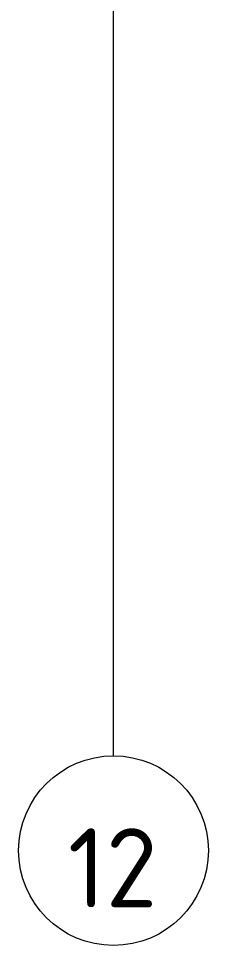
# Model space of a CAD drawing. Header units: millimetres. Extents: x 0 to 1189, y 0 to 841.
# Drawn here: x 853.17 to 861.17, y 243.1 to 282.2 of the extents above; entities that cross this region are included whole.
import ezdxf

# ---------------------------------------------------------------- set-up
doc = ezdxf.new("R2010")
doc.units = ezdxf.units.MM

msp = doc.modelspace()

# ---------------------------------------------------------------- linework, layer by layer
at = {"color": 7, "lineweight": 0}
for points in [[(857.17331, 251.095154), (857.17331, 721.485873)], [(853.173303, 247.095148), (853.193957, 247.504267), (853.254575, 247.901536), (853.353148, 248.284947), (853.487663, 248.652494), (853.656111, 249.00217), (853.856478, 249.331968), (854.086755, 249.639881), (854.34493, 249.923903), (854.628992, 250.182025), (854.936929, 250.412243), (855.266731, 250.612549), (855.616385, 250.780935), (855.983882, 250.915396), (856.367209, 251.013924), (856.764355, 251.074512), (857.17331, 251.095154), (857.582264, 251.074512), (857.97941, 251.013924), (858.362737, 250.915396), (858.730234, 250.780935), (859.079888, 250.612549), (859.40969, 250.412243), (859.717627, 250.182025), (860.001689, 249.923903), (860.259864, 249.639881), (860.490141, 249.331968), (860.690509, 249.00217), (860.858956, 248.652494), (860.993471, 248.284947), (861.092044, 247.901536), (861.152663, 247.504267), (861.173316, 247.095148)], [(861.173316, 247.095148), (861.152663, 246.686194), (861.092044, 246.289047), (860.993471, 245.90572), (860.858956, 245.538224), (860.690509, 245.188569), (860.490141, 244.858768), (860.259864, 244.550831), (860.001689, 244.266769), (859.717627, 244.008594), (859.40969, 243.778317), (859.079888, 243.577949), (858.730234, 243.409502), (858.362737, 243.274986), (857.97941, 243.176414), (857.582264, 243.115795), (857.17331, 243.095142), (856.764355, 243.115795), (856.367209, 243.176414), (855.983882, 243.274986), (855.616385, 243.409502), (855.266731, 243.577949), (854.936929, 243.778317), (854.628992, 244.008594), (854.34493, 244.266769), (854.086755, 244.550831), (853.856478, 244.858768), (853.656111, 245.188569), (853.487663, 245.538224), (853.353148, 245.90572), (853.254575, 246.289047), (853.193957, 246.686194), (853.173303, 247.095148)]]:
    msp.add_lwpolyline(points, dxfattribs=at)

# ---------------------------------------------------------------- texts
at = {"color": 7, "insert": (855.255152, 248.03843), "char_height": 3.338939, "attachment_point": 1}
msp.add_mtext('{\\fGOSTCommon|b0|i0|c0;12}', dxfattribs=at)

doc.saveas('drawing.dxf')
